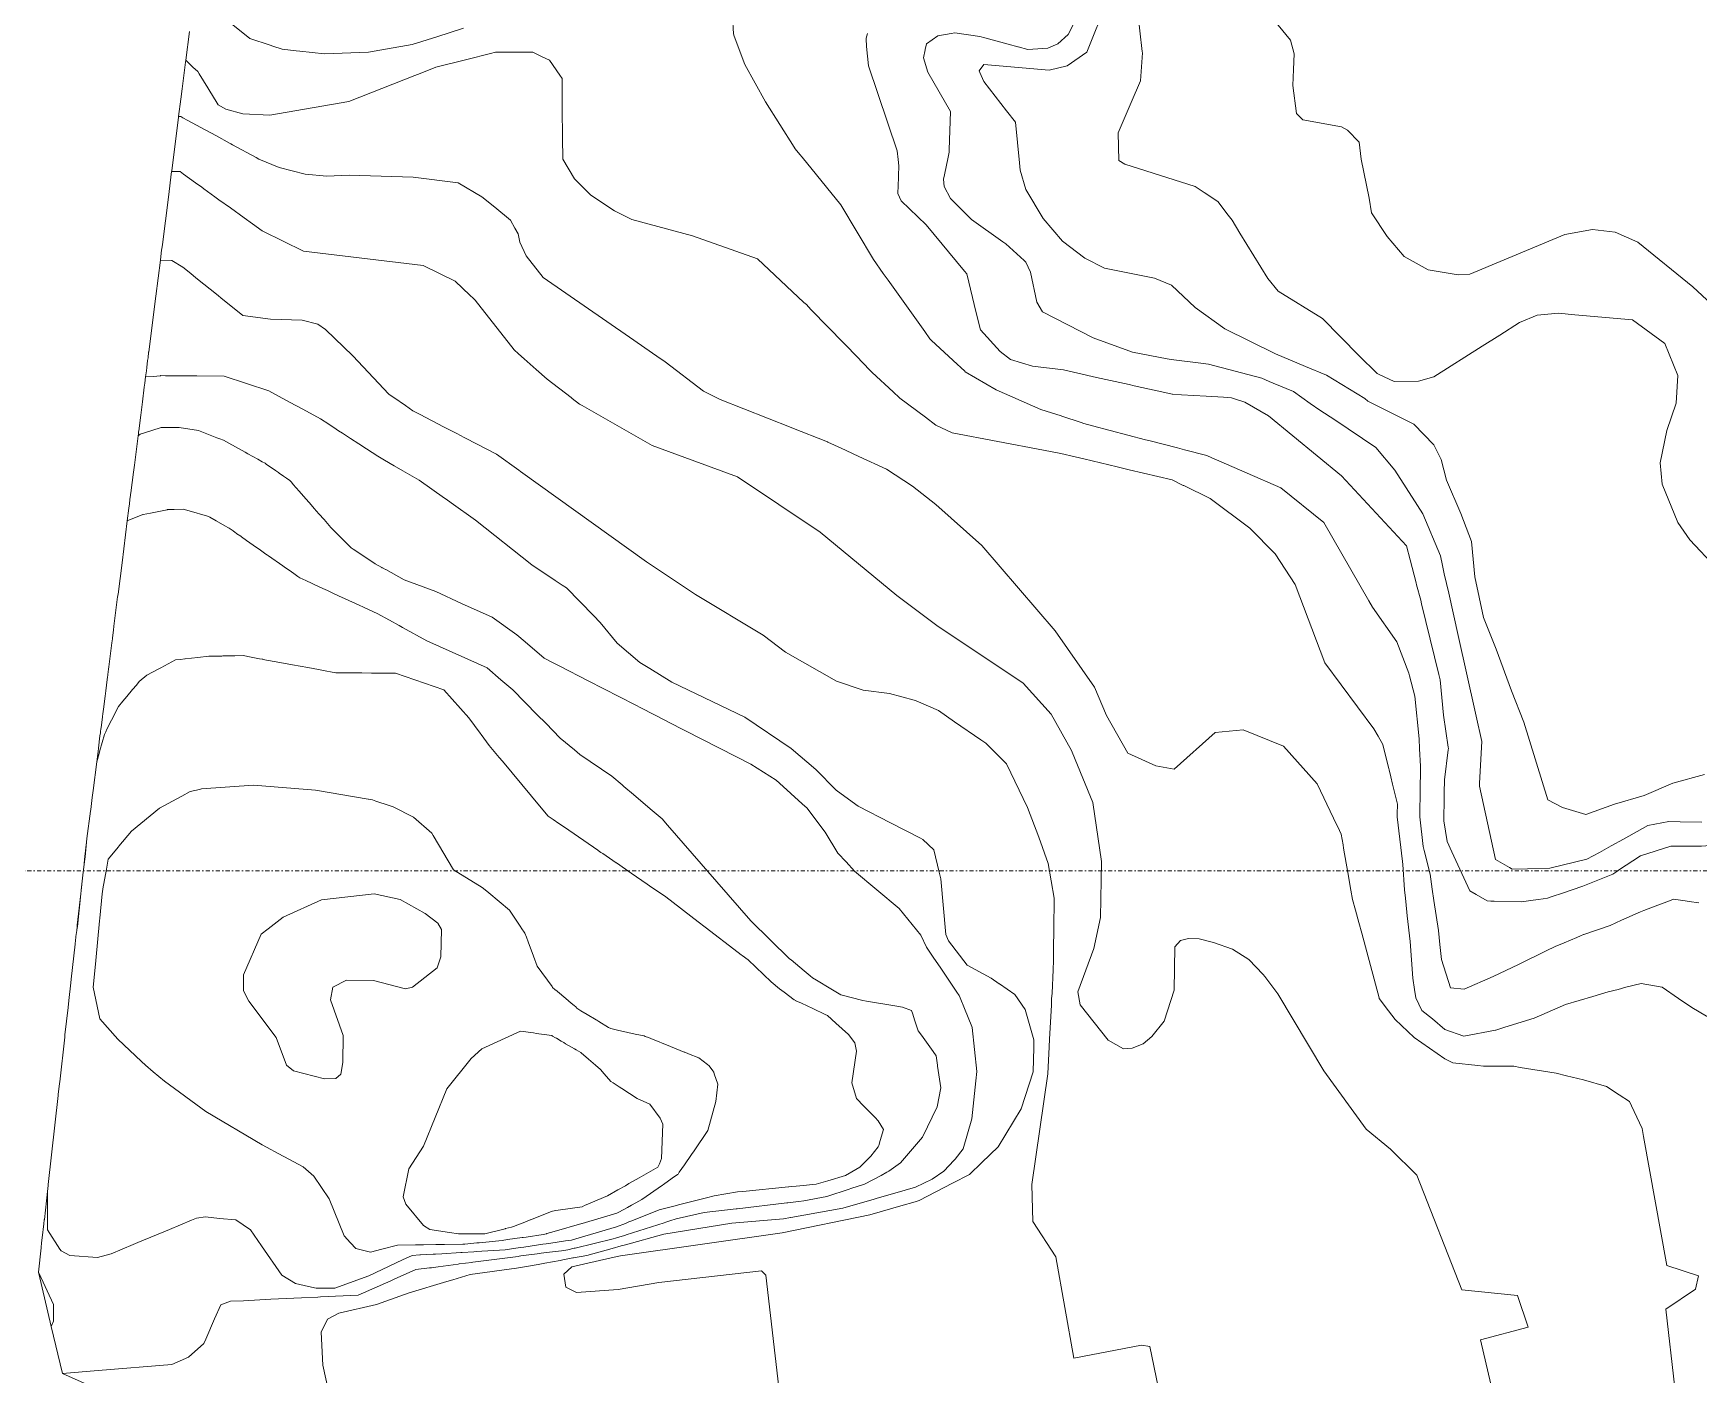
# Model space of a CAD drawing. Header units: metres. Extents: x -436 to 259, y -222 to 285.
# Drawn here: x -370.6 to -241.2, y -5.9 to 98.2 of the extents above; entities that cross this region are included whole.
import ezdxf

# ---------------------------------------------------------------- set-up
doc = ezdxf.new("R2010")
doc.units = ezdxf.units.M
doc.header["$MEASUREMENT"] = 0
doc.linetypes.add('Punto & Rayas', pattern=[0.670278, 0.3175, -0.176389, 0, -0.176389])
doc.layers.add('Marcador - Secciones', color=7, linetype='Continuous')
doc.layers.add('Nuevo_Estructura - Carga', color=7, linetype='Continuous')
doc.layers.add('Marcador - Secciones_Pluma_Nº__85', color=7, linetype='Continuous', lineweight=20, true_color=0x80c2ff)
doc.layers.add('Nuevo_Estructura - Carga_Pluma_Nº__89', color=7, linetype='Continuous', lineweight=20, true_color=0x71cebe)

# ---------------------------------------------------------------- blocks, each defined once
blk = doc.blocks.new('Forma_1')
at = {"layer": 'Nuevo_Estructura - Carga_Pluma_Nº__89', "color": 123, "linetype": 'Continuous', "lineweight": 20, "true_color": 0x71cebe, "flags": 128}
for points in [[(-365.34, 44.17), (-365.3, 44.51), (-365.24, 44.95), (-365.22, 45.11), (-365.21, 45.21), (-365.2, 45.32), (-365.19, 45.35), (-365.19, 45.37), (-365.14, 45.73), (-365.01, 46.75), (-364.96, 47.17), (-364.91, 47.6), (-364.88, 47.84), (-364.83, 48.22), (-364.81, 48.37), (-364.77, 48.69), (-364.75, 48.8), (-364.75, 48.85), (-364.72, 49.04), (-364.49, 50.88), (-364.45, 51.19), (-364.45, 51.23), (-364.44, 51.27), (-364.36, 51.88), (-364.33, 52.18), (-364.04, 54.46), (-364.03, 54.54), (-364.02, 54.6), (-364.01, 54.67), (-363.7, 57.1), (-363.29, 60.37), (-363.16, 61.36), (-363.12, 61.69), (-363.12, 61.7), (-363.08, 62.03), (-363.04, 62.36), (-363.03, 62.42), (-363.01, 62.54), (-362.81, 64.16), (-362.74, 64.68), (-362.45, 66.98), (-362.43, 67.13), (-362.42, 67.19), (-362.41, 67.27), (-362.4, 67.37), (-362.25, 68.57), (-362.12, 69.6), (-361.97, 70.75), (-361.93, 71.06), (-361.87, 71.54), (-361.81, 72.03), (-361.78, 72.28), (-361.71, 72.81), (-361.68, 73.03), (-361.63, 73.48), (-361.62, 73.5), (-361.07, 77.82), (-360.72, 80.62), (-360.62, 81.42), (-360.62, 81.42), (-360.61, 81.5), (-360.56, 81.84), (-360.1, 85.5), (-359.85, 87.5), (-359.84, 87.56), (-359.31, 91.72), (-359.31, 91.77), (-359.13, 93.13), (-359.03, 93.92), (-358.77, 95.99), (-358.75, 96.14), (-358.45, 98.37)], [(-300.34, 98.04), (-299.29, 98.21), (-299.01, 98.26), (-297.08, 97.99), (-296.68, 97.88), (-294.87, 97.38), (-294.12, 97.18), (-294.09, 97.17), (-293.34, 96.97), (-291.78, 97.07), (-291.02, 97.41), (-290.2, 98.13), (-289.5, 99.52)], [(-288.77, 96.78), (-287.19, 100.71), (-286.89, 101.43), (-286.89, 101.44), (-286.83, 101.53), (-286.82, 101.54), (-285.63, 103.18), (-285.32, 103.48), (-283.86, 104.87), (-282.42, 106.26), (-282.27, 106.6), (-281.79, 107.71), (-281.6, 108.13), (-281.53, 108.28), (-281.34, 108.72), (-279.73, 110.45)], [(-337.18, 98.64), (-339.25, 97.97), (-341.17, 97.36), (-344.56, 96.77), (-347.96, 96.63), (-349.9, 96.84), (-350.16, 96.87), (-351.27, 97), (-351.99, 97.23), (-352.2, 97.31), (-353.78, 97.84), (-355.87, 99.52)], [(-260.5, 24.09), (-261.21, 26.3), (-261.33, 27.47), (-261.44, 28.55), (-261.81, 30.88), (-261.93, 31.76), (-262.08, 32.92), (-262.55, 34.76), (-262.63, 35.08), (-262.89, 37.39), (-262.89, 37.43), (-262.89, 37.87), (-262.87, 39.11), (-262.87, 39.42), (-262.84, 41.11), (-262.84, 41.12), (-262.85, 41.31), (-262.92, 42.66), (-262.95, 43.43), (-263.29, 46.76), (-263.7, 48.32), (-263.75, 48.53), (-264.68, 50.96), (-266.57, 53.65), (-266.86, 54.15), (-270.34, 60.23), (-273.68, 62.93), (-276.3, 64.07), (-277.9, 64.76), (-279.05, 65.26), (-279.44, 65.44), (-281.16, 65.88), (-281.72, 66.03), (-283.93, 66.6), (-284.2, 66.67), (-288.33, 67.74), (-288.99, 67.94), (-289.19, 68.01), (-290.71, 68.49), (-290.76, 68.51), (-292.34, 69.01), (-295.79, 70.55), (-298.2, 71.95), (-298.23, 71.98), (-299.15, 72.83), (-300.84, 74.4), (-300.94, 74.5), (-301.35, 75.07), (-304.19, 79.05), (-304.58, 79.59), (-305.34, 80.67), (-307.87, 84.92), (-310.88, 88.6), (-311.05, 88.82), (-311.4, 89.25), (-311.5, 89.4), (-313.73, 92.91), (-315.33, 95.8), (-316.14, 98.01), (-316.2, 98.18), (-316.29, 99.53)], [(-275.62, 102.06), (-275.57, 101.54), (-274.5, 99.59), (-272.93, 97.7)], [(-286.28, 88.35), (-286.32, 90.51), (-285.31, 92.86), (-284.59, 94.53), (-284.44, 96.71), (-284.46, 96.82), (-284.82, 100.03)], [(-303.44, 85.79), (-303.39, 87.04), (-303.38, 87.23), (-303.36, 87.86), (-303.35, 87.93), (-303.41, 88.44), (-303.49, 89.1), (-305.72, 95.71), (-305.86, 97.22), (-305.87, 97.27), (-305.91, 97.75), (-305.9, 97.79), (-305.89, 97.83), (-305.89, 97.86), (-305.8, 98.23)], [(-301.45, 96.34), (-301.32, 96.94), (-301.31, 96.98), (-301.21, 97.41)], [(-301.21, 97.41), (-300.34, 98.04)], [(-272.93, 97.7), (-272.65, 96.63), (-272.71, 95.41), (-272.76, 94.19), (-272.47, 92.01)], [(-356.22, 92.68), (-356.75, 93.54), (-356.81, 93.62), (-357.04, 94), (-357.71, 95.09), (-357.82, 95.27), (-358.19, 95.61), (-358.75, 96.14)], [(-331.8, 96.77), (-332, 96.77), (-332.04, 96.77), (-334.7, 96.76), (-335.07, 96.66), (-336.91, 96.2), (-337.11, 96.15), (-339.32, 95.59), (-340.53, 95.11), (-340.95, 94.95), (-346.08, 92.94), (-352.23, 91.87), (-354.32, 91.97), (-355.63, 92.33), (-356.22, 92.68)], [(-330.49, 96.14), (-331.07, 96.41), (-331.8, 96.77)], [(-329.52, 94.73), (-329.7, 94.98), (-330.49, 96.14)], [(-299.36, 92.16), (-301.11, 95.22), (-301.45, 96.34)], [(-297.12, 95.33), (-296.75, 95.81)], [(-296.75, 95.81), (-291.69, 95.37), (-290.29, 95.71), (-288.77, 96.78)], [(-329.47, 88.46), (-329.49, 90.15), (-329.49, 90.58), (-329.5, 91.92), (-329.52, 94.18), (-329.52, 94.73)], [(-294.3, 91.32), (-295, 92.21), (-296.77, 94.48), (-297.06, 95.18), (-297.12, 95.33)], [(-292.21, 76.61), (-292.63, 77.36), (-293.13, 79.68), (-293.49, 80.47), (-293.63, 80.59), (-295.06, 81.88), (-295.06, 81.89), (-295.21, 81.99), (-295.27, 82.03), (-297.71, 83.76), (-299.36, 85.41), (-299.84, 86.33), (-299.88, 86.91), (-299.82, 87.24), (-299.54, 88.62), (-299.46, 89.01), (-299.46, 89.18), (-299.36, 92.16)], [(-272.47, 92.01), (-271.99, 91.5)], [(-285.57, 42.33), (-287.22, 45.25), (-288.15, 47.44), (-291.22, 51.83), (-296.92, 58.44), (-300.49, 61.64), (-302.3, 63.07), (-304.33, 64.38), (-306.46, 65.37), (-307.44, 65.82), (-307.83, 66), (-308.88, 66.49), (-308.89, 66.5), (-311.67, 67.59), (-311.72, 67.61), (-317.24, 69.78), (-318.53, 70.45), (-321.5, 72.71), (-322.15, 73.16), (-324.29, 74.63), (-330.99, 79.26), (-332.3, 80.94), (-332.81, 82.01), (-332.93, 82.65), (-333.19, 83.11), (-333.53, 83.72), (-334.75, 84.72), (-335.74, 85.54), (-337.59, 86.63), (-341.08, 87.05), (-346.05, 87.22), (-347.78, 87.14), (-349.48, 87.3), (-351.5, 87.82), (-353.06, 88.47), (-353.29, 88.59), (-355.12, 89.58), (-355.25, 89.65), (-355.36, 89.71), (-356.37, 90.26), (-357.24, 90.73), (-358.59, 91.46), (-358.97, 91.67), (-359.13, 91.76), (-359.31, 91.77)], [(-282.17, 78.68), (-283.51, 79.22), (-287.38, 80), (-288.92, 80.77), (-290.65, 82.1), (-292.14, 83.85), (-293.5, 86.11), (-293.93, 87.6), (-293.99, 88.18), (-294.3, 91.32)], [(-271.99, 91.5), (-268.98, 90.97), (-268.5, 90.72), (-267.6, 89.79)], [(-267.6, 89.79), (-267.45, 88.46), (-266.83, 85.44), (-266.64, 84.3), (-265.42, 82.46), (-264.1, 80.89), (-262.24, 79.87), (-259.92, 79.47), (-259.01, 79.53), (-251.64, 82.6), (-249.49, 82.99), (-247.73, 82.8), (-245.97, 82.02), (-241.68, 78.54), (-238.1, 75.21)], [(-259.48, 20.34), (-260.95, 20.85), (-261.92, 21.68), (-262.73, 22.34), (-263.21, 23.33), (-263.31, 23.97), (-263.43, 24.86), (-263.54, 26.28), (-263.65, 27.7), (-263.87, 29.69), (-263.9, 29.98), (-264.01, 31.06), (-264.08, 31.7), (-264.22, 33.67), (-264.25, 33.92), (-264.65, 37.38), (-264.65, 37.39), (-264.65, 37.47), (-264.65, 37.59), (-264.63, 38.36), (-265.01, 39.91), (-265.15, 40.49), (-265.28, 41.03), (-265.31, 41.14), (-265.71, 42.77), (-265.76, 43), (-266.14, 43.64), (-266.47, 44.22), (-270.26, 49.35), (-272.58, 55.43), (-274.14, 57.8), (-276.11, 59.81), (-279.17, 62.11), (-281.22, 63.1), (-281.27, 63.12), (-282.12, 63.54), (-285.48, 64.33), (-286.4, 64.55), (-288.98, 65.17), (-289.34, 65.25), (-289.66, 65.33), (-290.78, 65.6), (-292.12, 65.85), (-299.22, 67.21), (-300.48, 67.81), (-301.3, 68.42), (-303.28, 69.89), (-303.31, 69.92), (-303.81, 70.38), (-304.46, 70.99), (-304.78, 71.28), (-305.43, 71.89), (-306.31, 72.79), (-306.48, 72.97), (-308.86, 75.42), (-310.19, 76.79), (-310.54, 77.16), (-310.73, 77.33), (-314.35, 80.72), (-319.4, 82.49), (-324.09, 83.76), (-325.45, 84.44), (-327.29, 85.66), (-328.55, 86.92), (-329.47, 88.46)], [(-264.89, 71.19), (-266.04, 71.72), (-266.2, 71.8), (-267.62, 73.22), (-270.45, 76.08), (-273.89, 78.2), (-274.71, 79.2), (-276.88, 82.72), (-277.48, 83.71), (-277.79, 84.1), (-278.59, 85.17), (-279.64, 85.87), (-280.34, 86.34), (-285.8, 88.07), (-286.28, 88.35)], [(-359.19, 87.5), (-359.84, 87.5), (-359.85, 87.5)], [(-289.46, 23.78), (-288.21, 27.14), (-287.69, 29.55), (-287.62, 33.9), (-288.28, 38.5), (-289.67, 41.83), (-289.95, 42.52), (-291.53, 45.34), (-293.7, 47.76), (-300.41, 52.24), (-303.51, 54.58), (-309.47, 59.5), (-315.9, 63.79), (-322.53, 66.22), (-327.96, 69.32), (-328.16, 69.44), (-328.73, 69.87), (-328.82, 69.94), (-330.67, 71.36), (-331.52, 72.11), (-332.47, 72.96), (-332.9, 73.34), (-333.23, 73.64), (-336.28, 77.51), (-336.41, 77.63), (-336.69, 77.89), (-337.81, 78.97), (-340.31, 80.2), (-349.61, 81.3), (-352.77, 82.87), (-352.82, 82.9), (-353.56, 83.43), (-354.22, 83.9), (-355.28, 84.67), (-356.17, 85.31), (-356.49, 85.54), (-357.35, 86.16), (-357.51, 86.28), (-358, 86.63), (-358.92, 87.3), (-359.19, 87.5)], [(-298.09, 79.56), (-298.26, 79.75), (-301.24, 83.37), (-303.17, 85.23), (-303.44, 85.79)], [(-360.72, 80.62), (-359.83, 80.59)], [(-359.83, 80.59), (-358.98, 80.08), (-358.49, 79.68), (-357.83, 79.14), (-356.37, 77.96), (-355.87, 77.56), (-355, 76.86), (-354.32, 76.31)], [(-297.03, 75.19), (-297.36, 76.53), (-298.09, 79.56)], [(-252.95, 38.7), (-254.81, 44.72), (-255.78, 47.17), (-256.97, 50.4), (-257.95, 52.86), (-258.63, 56.03), (-258.88, 58.76), (-259.71, 60.93), (-260.83, 63.53), (-261.24, 65.12), (-261.8, 66.28), (-263.36, 67.88), (-266.94, 69.67), (-267.16, 69.88), (-270.15, 71.68), (-271.77, 72.36), (-274.1, 73.35), (-278.05, 75.28), (-280.35, 76.94), (-282.17, 78.68)], [(-257.01, 34.07), (-258.26, 39.77), (-258.25, 39.98), (-258.07, 43.22), (-258.52, 45.2), (-258.57, 45.43), (-259.92, 51.46), (-260.65, 54.74), (-260.99, 56.24), (-261.13, 56.89), (-261.3, 57.66), (-262.66, 60.91), (-263.08, 61.55), (-264.83, 64.3), (-266.32, 66.07), (-269.5, 68.2), (-270.65, 68.96), (-271.41, 69.48), (-272.71, 70.42), (-274.28, 71.07), (-274.6, 71.2), (-275.16, 71.44), (-279.31, 72.54), (-280.33, 72.66), (-281.38, 72.8), (-282.2, 72.9), (-282.53, 72.95), (-285.22, 73.48), (-288.27, 74.57), (-292.21, 76.61)], [(-246.38, 75.97), (-250.86, 76.37), (-252.13, 76.49), (-253.78, 76.35), (-255.15, 75.77), (-256.69, 74.79), (-258.05, 73.93), (-261.8, 71.56), (-262.99, 71.22), (-264.89, 71.19)], [(-354.32, 76.31), (-352.16, 76.03), (-349.71, 75.96), (-348.5, 75.64), (-347.89, 75.24), (-345.76, 73.18), (-344.17, 71.47), (-342.98, 70.21), (-342.88, 70.13), (-342.59, 69.94), (-341.69, 69.32), (-341.39, 69.11), (-341.11, 68.92), (-341.01, 68.86), (-340.55, 68.62), (-338.74, 67.68), (-337.7, 67.14), (-337.12, 66.85), (-336.96, 66.76), (-334.62, 65.55), (-332.88, 64.3), (-332.74, 64.2), (-322.96, 57.18), (-319.16, 54.64), (-313.89, 51.48), (-312.16, 50.16), (-308.21, 47.92), (-306.13, 47.21), (-304.09, 46.95), (-302.16, 46.43), (-302.01, 46.4), (-300.29, 45.63), (-299.04, 44.76), (-297, 43.36), (-296.6, 43.09), (-295, 41.5), (-293.36, 38.09), (-292.48, 35.81), (-291.77, 33.75), (-291.29, 31.05), (-291.33, 28.62), (-291.35, 27.14), (-291.36, 26.21), (-291.37, 25.5), (-291.46, 23.69), (-291.49, 23.25), (-291.51, 22.76), (-291.65, 20.12), (-291.68, 19.51), (-291.78, 17.43), (-293.03, 8.81), (-292.95, 5.96)], [(-263.93, 58.43), (-268.99, 63.86), (-274.66, 68.52), (-276.49, 69.59), (-277.21, 69.82), (-277.52, 69.93), (-278.13, 69.96), (-279.48, 70.04), (-281.41, 70.16), (-282.11, 70.2), (-282.14, 70.21), (-282.71, 70.33), (-285.08, 70.86), (-285.48, 70.95), (-288, 71.51), (-290.58, 72.09), (-292.99, 72.37), (-294.69, 72.89), (-295.5, 73.52), (-297.03, 75.19)], [(-243.85, 74.14), (-246.38, 75.97)], [(-242.84, 71.66), (-243.85, 74.14)], [(-361.87, 71.54), (-361.28, 71.59), (-360.72, 71.64), (-360.68, 71.65), (-360.33, 71.64), (-360.3, 71.64), (-359.04, 71.63), (-357.89, 71.62), (-355.77, 71.6), (-352.29, 70.46), (-350.69, 69.59), (-349.66, 69.04), (-348.29, 68.3), (-348.01, 68.11), (-347.92, 68.06), (-347.25, 67.61), (-346.88, 67.37), (-346.58, 67.18), (-346.57, 67.17), (-345.96, 66.77), (-345.31, 66.35), (-345.3, 66.34), (-344.71, 65.96), (-343.82, 65.38), (-343.31, 65.08), (-342.56, 64.65), (-341.89, 64.26), (-340.61, 63.53), (-338.65, 62.13), (-338.53, 62.04), (-338.13, 61.76), (-336.23, 60.41), (-331.87, 56.94), (-330.05, 55.74), (-329.5, 55.37), (-329.17, 55.16), (-327.08, 53.01), (-326.55, 52.47), (-325.23, 50.87), (-323.48, 49.37), (-322.71, 48.89), (-320.98, 47.84), (-315.32, 45.12), (-311.72, 42.68), (-309.81, 41.05), (-308.24, 39.45), (-306.69, 38.34), (-306.51, 38.21), (-304, 36.91), (-301.68, 35.71), (-301.49, 35.62), (-300.63, 34.82)], [(-228.05, 48.42), (-230.55, 49.28), (-233.18, 51.12), (-235.11, 53.42), (-237.16, 54.79), (-239.87, 56.71), (-241.91, 58.88), (-242.85, 60.24), (-244.08, 63.22), (-244.23, 64.88), (-243.72, 67.38), (-242.98, 69.51), (-242.84, 71.66)], [(-347.75, -1.64), (-346.85, -1.18), (-343.93, -0.51), (-341.39, 0.42), (-338.48, 1.29), (-338, 1.43), (-336.65, 1.84), (-333.05, 2.33), (-332.91, 2.35), (-332.44, 2.42), (-331.38, 2.61), (-331.25, 2.64), (-330.86, 2.71), (-329.66, 2.93), (-329.45, 2.97), (-328.67, 3.12), (-328.63, 3.12), (-327.59, 3.32), (-325.62, 3.86), (-324.92, 4.05), (-324.6, 4.14), (-321.61, 4.96), (-316.32, 5.82), (-312.32, 6.16), (-311.78, 6.25), (-311.75, 6.26), (-307.7, 6.98), (-305.27, 7.68), (-305.13, 7.73), (-302.86, 8.39), (-302.07, 8.62), (-300.77, 9.24), (-299.86, 9.87), (-299.06, 10.71), (-298.99, 10.78), (-298.37, 11.6), (-297.69, 13.92), (-297.39, 16.88), (-297.31, 17.6), (-297.66, 21.02), (-297.69, 21.09), (-298.27, 22.5), (-298.6, 23.32), (-298.67, 23.49), (-298.86, 23.77), (-300.11, 25.62), (-300.69, 26.48), (-301.21, 27.26), (-301.64, 28.2), (-303.34, 30.27), (-306.8, 33.17), (-307.46, 33.88), (-308.09, 34.56), (-309.07, 36.19), (-309.5, 36.74), (-310.49, 38.06), (-310.88, 38.4), (-312.63, 39.99), (-312.88, 40.22), (-314.85, 41.46), (-316.03, 42.06), (-321.26, 44.74), (-321.49, 44.86), (-323.35, 45.82), (-323.85, 46.07), (-327.5, 47.94), (-329.69, 49.07), (-330.15, 49.31), (-330.91, 49.7), (-332.39, 50.97), (-333.02, 51.52), (-334.95, 52.89), (-337.32, 53.96), (-339.33, 54.88), (-341.78, 55.79), (-343.22, 56.58), (-343.23, 56.58), (-343.41, 56.68), (-343.48, 56.72), (-343.53, 56.75), (-344.03, 57.03), (-345.08, 57.72), (-345.75, 58.17), (-345.9, 58.28), (-346.18, 58.55), (-347.35, 59.73), (-347.48, 59.86), (-348.01, 60.46), (-348.42, 60.92), (-348.77, 61.33), (-349.14, 61.76), (-349.17, 61.78), (-349.42, 62.08), (-349.95, 62.68), (-350.4, 63.2), (-350.54, 63.36), (-350.67, 63.51), (-350.91, 63.67), (-351.15, 63.84), (-351.49, 64.07), (-351.54, 64.11), (-351.71, 64.22), (-351.77, 64.27), (-351.97, 64.4), (-352.47, 64.75), (-352.59, 64.84), (-352.82, 64.96), (-353.16, 65.15), (-353.93, 65.57), (-354.14, 65.69), (-355.41, 66.39), (-355.81, 66.62), (-356.11, 66.73), (-356.34, 66.82), (-357.77, 67.38), (-359.26, 67.62), (-359.97, 67.62), (-360.65, 67.62), (-361.39, 67.38), (-362.28, 67.1), (-362.45, 66.98)], [(-302.38, 22.33), (-303.08, 22.6), (-303.52, 22.67), (-305.87, 23.06), (-305.88, 23.06), (-306.16, 23.11), (-307.86, 23.56), (-308.64, 24.02), (-309.75, 24.69), (-310.07, 24.88), (-310.26, 25.03), (-310.71, 25.41), (-311.73, 26.26), (-311.84, 26.36), (-314.85, 29.29), (-317.49, 32.33), (-321.33, 36.74), (-321.74, 37.22), (-322.22, 37.62), (-322.67, 38), (-323.98, 39.11), (-324.71, 39.73), (-324.86, 39.86), (-325.65, 40.54), (-328.13, 42.23), (-328.56, 42.58), (-329.66, 43.5), (-330.79, 44.64), (-331.44, 45.3), (-333.34, 47.23), (-334.27, 48.02), (-335.34, 48.95), (-336.1, 49.29), (-340.01, 51.05), (-341.92, 52.09), (-342.18, 52.23), (-342.93, 52.64), (-343.87, 53.16), (-344.83, 53.6), (-344.84, 53.61), (-344.93, 53.65), (-345.29, 53.81), (-345.57, 53.94), (-346.89, 54.55), (-347.05, 54.63), (-347.23, 54.71), (-347.79, 54.97), (-347.88, 55.01), (-348.39, 55.25), (-349.42, 55.73), (-349.89, 55.95), (-350.04, 56.05), (-350.15, 56.13), (-350.35, 56.27), (-350.54, 56.4), (-351.11, 56.8), (-351.2, 56.86), (-352.31, 57.65), (-352.4, 57.71), (-352.52, 57.79), (-352.94, 58.09), (-353.5, 58.49), (-354.02, 58.85), (-354.03, 58.85), (-354.42, 59.13), (-354.48, 59.17), (-354.77, 59.37), (-354.97, 59.52), (-355.01, 59.54), (-355.06, 59.58), (-355.38, 59.81), (-355.43, 59.83), (-355.7, 59.98), (-356.39, 60.36), (-356.89, 60.64), (-357.06, 60.74), (-358.49, 61.14), (-358.95, 61.27), (-359.66, 61.25), (-360.13, 61.24), (-360.16, 61.24), (-360.18, 61.23), (-361.22, 61.02), (-361.48, 60.97), (-362.05, 60.86), (-362.07, 60.85), (-363.29, 60.37)], [(-259.01, 31.63), (-260.42, 34.67), (-260.78, 35.46), (-261.02, 37.07), (-261, 38.88), (-261, 39.23), (-260.98, 40.24), (-260.68, 42.57), (-260.66, 42.68), (-260.68, 42.79), (-261.06, 45.27), (-261.31, 48.01), (-261.42, 48.43), (-262.76, 53.93), (-262.82, 54.21), (-263.14, 55.4), (-263.18, 55.56), (-263.65, 57.35), (-263.93, 58.43)], [(-365.66, 41.64), (-365.48, 42.3), (-365.42, 42.52), (-365.07, 43.78), (-364.96, 43.99), (-364.87, 44.18), (-364.51, 44.89), (-364.42, 45.08), (-364.38, 45.14), (-363.97, 45.96), (-363.64, 46.35), (-363.33, 46.72), (-362.88, 47.26), (-362.58, 47.61), (-362.36, 47.88), (-361.77, 48.37), (-360.85, 48.86), (-360.68, 48.95), (-359.54, 49.57), (-359.15, 49.61), (-358.82, 49.64), (-358.79, 49.65), (-357.81, 49.75), (-356.96, 49.85), (-356.94, 49.85), (-356.83, 49.85), (-356.35, 49.86), (-355.95, 49.86), (-355.86, 49.87), (-355.11, 49.88), (-354.93, 49.88), (-354.28, 49.9), (-353.67, 49.78), (-353.01, 49.66), (-352.77, 49.62), (-352.76, 49.61), (-351.43, 49.37), (-350.46, 49.19), (-349.27, 48.97), (-348.44, 48.82), (-347.8, 48.7), (-347.5, 48.64), (-347.09, 48.57), (-346.83, 48.56), (-346.76, 48.56), (-345.07, 48.55), (-344.32, 48.54), (-343.98, 48.54), (-342.45, 48.53), (-338.7, 47.23)], [(-338.7, 47.23), (-336.75, 45.06), (-335.89, 43.88), (-335.8, 43.76), (-335.17, 42.91), (-334.4, 41.99), (-334.15, 41.69), (-331.13, 38.08), (-330.59, 37.44), (-330.21, 37.17), (-329.76, 36.87), (-329.33, 36.57), (-326.73, 34.78), (-326.71, 34.77), (-326.5, 34.62), (-326.36, 34.53), (-325.31, 33.8), (-325.3, 33.8), (-324.14, 33), (-322.92, 32.16), (-322.72, 32.02), (-321.46, 31.16), (-318.95, 29.23), (-318.4, 28.81), (-315.83, 26.83), (-315.61, 26.67), (-315.53, 26.6), (-315.07, 26.26), (-313.28, 24.55), (-312.62, 24.03), (-312.28, 23.77), (-311.49, 23.17), (-311.37, 23.11), (-311.36, 23.1), (-310.93, 22.9), (-310.05, 22.48), (-309.08, 22.02), (-308.9, 21.94), (-308.26, 21.36), (-307.27, 20.48), (-306.77, 19.82)], [(-365.38, 43.89), (-365.36, 44.04)], [(-365.36, 44.06), (-365.34, 44.17)], [(-365.36, 44.04), (-365.36, 44.06)], [(-276.61, 44.13), (-278.79, 43.92)], [(-273.49, 42.87), (-276.61, 44.13)], [(-366.42, 35.69), (-366.15, 37.82), (-366.13, 37.94), (-366.01, 38.89), (-365.99, 39.06), (-365.94, 39.42), (-365.66, 41.64), (-365.58, 42.25), (-365.58, 42.27), (-365.56, 42.44), (-365.53, 42.72), (-365.41, 43.67), (-365.38, 43.89)], [(-278.79, 43.92), (-281.97, 41.07)], [(-246.61, 15.26), (-247.41, 15.78), (-248.39, 16.43), (-250.19, 16.94), (-251.49, 17.25), (-252.31, 17.46), (-255.1, 17.92), (-255.59, 18.01), (-255.9, 18.01), (-257.96, 18.02), (-258.39, 18.06), (-260.32, 18.26), (-260.95, 18.57), (-263.33, 20.23), (-264.82, 21.64), (-265.33, 22.32), (-266.04, 23.28), (-266.06, 23.33), (-267.4, 28.33), (-267.63, 29.18), (-267.89, 30.13), (-268.11, 30.96), (-268.24, 31.67), (-268.48, 33.06), (-268.81, 34.94), (-268.86, 35.21), (-269, 36.04), (-269.14, 36.32), (-269.6, 37.27), (-270.88, 39.94), (-273.49, 42.87)], [(-240.77, 40.67), (-243.24, 40), (-245.46, 39.03), (-247.77, 38.37), (-250, 37.57)], [(-281.97, 41.07), (-283.41, 41.33), (-285.57, 42.33)], [(-337.94, 33.26), (-339.53, 35.93), (-339.63, 36.1), (-341.06, 37.34), (-342.64, 38.16), (-342.96, 38.26), (-343.99, 38.6), (-344.25, 38.69), (-344.55, 38.74), (-344.59, 38.74), (-348.68, 39.45), (-353.49, 39.85), (-357.52, 39.55), (-357.68, 39.51), (-358.4, 39.34), (-359.06, 38.98), (-359.1, 38.96), (-360.79, 38.06), (-362.96, 36.27), (-363.95, 35.09), (-363.98, 35.04), (-364.78, 34.09)], [(-240.99, 36.96), (-242.68, 36.99), (-243.55, 37.01), (-245.19, 36.7), (-247.08, 35.65), (-248.03, 35.13), (-248.95, 34.62), (-249.91, 34.09), (-252.8, 33.39), (-254.53, 33.34), (-255.72, 33.31)], [(-250, 37.57), (-251.81, 38.11), (-252.95, 38.7)], [(-367.21, 28.6), (-367.16, 28.85), (-366.89, 31.41), (-366.86, 31.66), (-366.73, 32.84), (-366.73, 32.86), (-366.64, 33.7), (-366.59, 34.1), (-366.57, 34.28), (-366.45, 35.41), (-366.42, 35.69)], [(-366.6, 34.1), (-366.58, 34.28), (-366.58, 34.29), (-366.45, 35.41)], [(-229.02, 35.14), (-229.84, 35.41), (-230.66, 35.31), (-233.1, 35.04), (-233.36, 35.01), (-235.59, 35.14), (-238.33, 35.3), (-241.01, 35.09), (-243.4, 35.09), (-245.76, 34.34), (-247.45, 33.23), (-247.51, 33.19), (-247.91, 32.93), (-249.45, 32.31), (-250.24, 31.99), (-251.82, 31.45), (-252.61, 31.19), (-252.97, 31.07), (-253.3, 31.02), (-253.7, 30.96), (-255.02, 30.77), (-257.12, 30.83), (-257.39, 30.84), (-257.67, 30.85)], [(-369.94, 4.29), (-369.89, 4.67), (-369.77, 5.77), (-369.74, 6.09), (-369.73, 6.1), (-369.49, 8.28), (-369.44, 8.75), (-369.43, 8.81), (-368.66, 15.74), (-368.65, 15.8), (-368.55, 16.67), (-368.54, 16.8), (-368.15, 20.27), (-368.13, 20.44), (-367.89, 22.58), (-367.83, 23.12), (-367.68, 24.49), (-367.64, 24.78), (-367.34, 27.49), (-367.34, 27.52), (-367.25, 28.3), (-367.24, 28.35), (-367.21, 28.6), (-367.19, 28.82), (-367.18, 28.96), (-366.9, 31.4), (-366.9, 31.41), (-366.87, 31.65), (-366.87, 31.69), (-366.74, 32.86), (-366.74, 32.88), (-366.64, 33.69), (-366.64, 33.7), (-366.6, 34.1)], [(-364.78, 34.09), (-364.91, 33.32), (-365.1, 32.21), (-365.15, 31.95), (-365.24, 31.4), (-365.42, 29.52), (-365.44, 29.29), (-365.74, 26.21), (-365.79, 25.67), (-365.86, 24.92), (-365.86, 24.91), (-365.93, 24.15), (-365.41, 21.7)], [(-300.63, 34.82), (-300.22, 33.09), (-300.09, 32.55), (-299.72, 28.24), (-299.5, 27.74), (-298.04, 25.87), (-296.19, 24.86), (-295.57, 24.42), (-295.54, 24.4), (-294.36, 23.58), (-293.56, 22.41), (-292.87, 20.07), (-292.88, 19.46), (-292.92, 17.58), (-293.86, 14.7), (-295.65, 11.75), (-296.92, 10.52), (-297.88, 9.59), (-299.18, 8.92), (-301.79, 7.57), (-302.08, 7.48), (-303.2, 7.16), (-305.62, 6.46), (-312.43, 5.07), (-324.99, 3.29), (-325.7, 3.12), (-328.75, 2.42)], [(-255.72, 33.31), (-255.93, 33.43), (-257.01, 34.07)], [(-317.42, 16.61), (-317.7, 17.41), (-317.74, 17.55), (-317.82, 17.66), (-318.1, 18.05), (-318.22, 18.13), (-318.89, 18.66), (-319.69, 18.98), (-319.98, 19.09), (-320.04, 19.11), (-321.1, 19.54), (-322.62, 20.15), (-322.81, 20.23), (-323.07, 20.33), (-323.13, 20.36), (-323.83, 20.51), (-323.83, 20.51), (-324.97, 20.76), (-325.1, 20.79), (-325.73, 20.93), (-325.9, 21.02), (-326.65, 21.47), (-326.83, 21.58), (-326.87, 21.6), (-327.58, 22.02), (-328.07, 22.31), (-328.07, 22.31), (-328.13, 22.35), (-328.36, 22.53), (-328.46, 22.62), (-328.58, 22.72), (-328.8, 22.9), (-329.23, 23.27), (-329.87, 23.81), (-329.91, 23.84), (-330.07, 23.97), (-330.25, 24.13), (-330.3, 24.2), (-331.45, 25.77), (-331.74, 26.55), (-332.16, 27.67), (-332.29, 28.04), (-332.4, 28.34), (-332.51, 28.49), (-332.58, 28.6), (-332.82, 28.96), (-333.09, 29.36), (-333.61, 30.14), (-335.21, 31.47), (-335.61, 31.81), (-335.73, 31.88), (-337.94, 33.26)], [(-352.9, 28.26), (-352.35, 28.68), (-351.19, 29.58), (-348.2, 30.92), (-344.11, 31.4), (-342.09, 30.96), (-340.15, 29.87), (-339.17, 29.11), (-338.88, 28.64)], [(-257.67, 30.85), (-258.53, 31.35), (-259.01, 31.63)], [(-243.19, 30.99), (-243.51, 30.86), (-244.81, 30.37), (-245.49, 30.11), (-245.76, 30.01), (-247.22, 29.34), (-248.12, 28.93), (-250.16, 28.24), (-250.17, 28.24), (-250.41, 28.13), (-250.71, 28.01), (-251.68, 27.59), (-252.38, 27.3), (-253.08, 26.96), (-255.24, 25.91), (-257.2, 24.99), (-259.46, 24)], [(-241.21, 30.71), (-241.96, 30.81), (-242.29, 30.86), (-243.19, 30.99)], [(-338.88, 28.64), (-338.93, 26.51), (-339.22, 25.66)], [(-354.25, 23.88), (-354.25, 25.1), (-352.9, 28.26)], [(-281.93, 27.29), (-281.98, 23.91), (-282.74, 21.5), (-283.72, 20.31), (-284.37, 19.74), (-285.23, 19.4), (-285.91, 19.37)], [(-281.48, 27.78), (-281.93, 27.29)], [(-259.62, 0.65), (-263.13, 9.55), (-265.16, 11.56), (-267.07, 13.11), (-270.35, 17.66), (-273.92, 23.64), (-274.93, 24.99), (-275.07, 25.13), (-276.17, 26.29), (-277.44, 27.1), (-278.93, 27.63), (-280.03, 27.9), (-280.85, 27.92), (-281.48, 27.78)], [(-346.26, 24.68), (-347.33, 24.14)], [(-341.69, 24.02), (-344.16, 24.67), (-346.26, 24.68)], [(-339.22, 25.66), (-341.13, 24.16), (-341.69, 24.02)], [(-354.25, 23.88), (-354.1, 23.55), (-353.86, 23.06), (-351.73, 20.25), (-350.91, 18.08)], [(-347.33, 24.14), (-347.51, 23.16)], [(-289.27, 22.77), (-289.46, 23.78)], [(-259.46, 24), (-260.5, 24.09)], [(-235.76, 19.77), (-236.18, 20.17), (-237.99, 21.07), (-238.6, 21.26), (-240.63, 21.9), (-241.77, 22.57), (-242.8, 23.27), (-244.08, 24.16), (-245.69, 24.44), (-246.88, 24.14), (-247.5, 23.98), (-248.26, 23.79), (-249.46, 23.43), (-251.57, 22.81), (-254.02, 21.73), (-256.28, 21.03), (-256.99, 20.8), (-257.02, 20.8), (-259.48, 20.34)], [(-347.51, 23.16), (-346.53, 20.4), (-346.56, 18.29), (-346.71, 17.4)], [(-300.46, 18.81), (-300.7, 19.15), (-301.61, 20.42), (-301.85, 20.77), (-301.96, 21.08), (-302.14, 21.61), (-302.28, 22.04), (-302.38, 22.33)], [(-285.91, 19.37), (-287.11, 20.03), (-289.27, 22.77)], [(-365.41, 21.7), (-364.03, 20.1), (-362.18, 18.37), (-361.88, 18.1), (-361.27, 17.58), (-360.41, 16.84), (-357.18, 14.49), (-352.81, 11.9), (-351.18, 11.03), (-351.07, 10.96), (-349.63, 10.2), (-348.81, 9.48), (-347.61, 7.7), (-346.44, 4.83), (-345.95, 4.28), (-345.55, 3.85)], [(-332.74, 20.74), (-335.76, 19.35), (-336.59, 18.6), (-338.47, 16.24), (-340.28, 11.81), (-341.43, 10.04), (-341.85, 7.87)], [(-322.7, 15.06), (-323.69, 15.5), (-324.88, 16.27), (-325.08, 16.4), (-325.15, 16.45), (-325.55, 16.71), (-325.73, 16.83), (-326.25, 17.43), (-326.53, 17.76), (-326.93, 18.1), (-327.47, 18.56), (-328.03, 19.05), (-328.05, 19.07), (-328.43, 19.29), (-328.55, 19.36), (-329.24, 19.76), (-329.39, 19.85), (-329.59, 19.96), (-329.96, 20.18), (-330.04, 20.22), (-330.27, 20.35), (-330.32, 20.39), (-330.91, 20.47), (-331.32, 20.53), (-331.5, 20.56), (-331.74, 20.59), (-332.74, 20.74)], [(-306.77, 19.82), (-306.65, 19.18), (-307.02, 16.73)], [(-300.46, 18.81), (-300.36, 18.08), (-300.35, 18.02), (-300.1, 16.32), (-300.39, 14.86), (-301.52, 12.49), (-303.23, 10.51), (-304.14, 9.86), (-304.19, 9.82), (-304.28, 9.77), (-304.74, 9.53), (-306.02, 8.86), (-307.08, 8.51), (-307.23, 8.46), (-308.95, 7.89), (-310.73, 7.56), (-311.12, 7.51), (-311.35, 7.48), (-311.56, 7.46), (-311.99, 7.41), (-312.07, 7.4), (-315.93, 6.94), (-316, 6.93), (-318.48, 6.64), (-320.65, 6.16), (-321.14, 6), (-321.47, 5.89), (-321.6, 5.85), (-324.53, 4.91), (-324.65, 4.87), (-324.86, 4.81), (-325.36, 4.65), (-325.55, 4.6), (-328.5, 3.88), (-328.58, 3.87), (-329.07, 3.75), (-329.56, 3.68), (-330.72, 3.53), (-331.14, 3.48), (-331.24, 3.46), (-332.72, 3.27), (-332.86, 3.25), (-332.94, 3.24), (-336.46, 2.78), (-336.54, 2.77), (-337.5, 2.65), (-337.6, 2.63), (-339.13, 2.43), (-339.67, 2.36), (-339.82, 2.34), (-340.87, 2.21), (-342.56, 1.47), (-342.81, 1.35), (-345.35, 0.24), (-348.28, 0.09), (-348.49, 0.08), (-349.76, 0.02), (-352.13, -0.09), (-354.27, -0.2), (-355.26, -0.24), (-356.02, -0.52)], [(-347.08, 17.05), (-347.98, 17.03), (-350.37, 17.64), (-350.91, 18.08)], [(-346.71, 17.4), (-347.08, 17.05)], [(-344.39, 3.57), (-343.53, 3.79), (-342.31, 4.12), (-340.91, 4.13), (-340.33, 4.14), (-340.29, 4.14), (-339.33, 4.16), (-339.15, 4.16), (-338.64, 4.17), (-337.23, 4.18), (-337.13, 4.19), (-337.12, 4.19), (-337.07, 4.19), (-336.15, 4.28), (-335.96, 4.3), (-334.18, 4.48), (-333.75, 4.54), (-333.75, 4.54), (-332.61, 4.7), (-332.55, 4.7), (-332.3, 4.74), (-330.98, 4.93), (-330.74, 5), (-330.7, 5.01), (-330.14, 5.17), (-327.98, 5.8), (-327.97, 5.8), (-325.27, 6.59), (-325.11, 6.68), (-324.44, 7.04), (-324.13, 7.21), (-323.79, 7.39), (-323.31, 7.66), (-321.71, 8.78), (-321.65, 8.82), (-320.96, 9.31), (-320.56, 9.59), (-320.51, 9.63), (-320.41, 9.77), (-320.01, 10.36), (-319.47, 11.15), (-319.27, 11.44), (-318.19, 13.02), (-317.58, 15.28), (-317.42, 16.61)], [(-307.02, 16.73), (-306.65, 15.49)], [(-322.07, 10.17), (-321.96, 10.43), (-321.95, 10.44), (-321.79, 10.83), (-321.7, 13.5), (-321.9, 13.98), (-322.7, 15.06)], [(-306.65, 15.49), (-306.08, 14.91), (-305.21, 14.02), (-304.96, 13.77), (-304.56, 13.1)], [(-243.72, 2.53), (-245.52, 12.55), (-245.63, 13.17), (-246.46, 14.92), (-246.61, 15.26)], [(-304.56, 13.1), (-304.8, 12.23), (-304.91, 11.84), (-304.97, 11.76), (-305.54, 11.02), (-306.4, 10.16), (-307, 9.81), (-307.5, 9.52), (-308.87, 9.12), (-309.77, 8.86), (-311.06, 8.73), (-311.33, 8.7), (-311.73, 8.66), (-311.9, 8.64), (-311.93, 8.64), (-315.49, 8.29), (-315.89, 8.25), (-317.71, 7.94), (-318.3, 7.79), (-320.38, 7.26), (-320.83, 7.15), (-321.14, 7.07), (-321.26, 7.04), (-321.97, 6.86), (-324.1, 6), (-324.33, 5.91), (-324.59, 5.8), (-325.28, 5.53), (-325.28, 5.53), (-328.19, 4.68), (-328.79, 4.51), (-329.24, 4.44), (-330.38, 4.27), (-330.75, 4.22), (-331.02, 4.18), (-332.48, 3.96), (-332.77, 3.92), (-333.94, 3.75), (-336.18, 3.61), (-336.36, 3.6), (-337.29, 3.55), (-337.38, 3.54), (-338.85, 3.45), (-339.36, 3.42), (-339.51, 3.41), (-339.52, 3.41), (-340.52, 3.35), (-340.56, 3.35), (-341.16, 3.32), (-341.9, 2.97), (-343.48, 2.22), (-344.53, 1.73), (-347.18, 0.77), (-348.62, 0.77), (-349.22, 0.9), (-350.22, 1.13), (-351.29, 1.78), (-352.86, 4.05), (-353.72, 5.3), (-354.85, 6.08)], [(-341.85, 7.87), (-341.65, 7.3), (-340.28, 5.63), (-339.78, 5.34), (-338.26, 5.1), (-337.55, 5), (-336.94, 5), (-335.94, 5), (-335.53, 5), (-333.94, 5.39), (-333.91, 5.4), (-333.44, 5.52), (-333.29, 5.56), (-332.29, 5.95), (-331.99, 6.07), (-331.98, 6.08), (-330.33, 6.73), (-330.26, 6.76), (-329.99, 6.8), (-329.81, 6.82), (-327.96, 7.1), (-327.77, 7.18), (-326, 7.94), (-325.18, 8.4), (-324.59, 8.73), (-324.33, 8.89), (-323.53, 9.34), (-322.09, 10.16), (-322.07, 10.17)], [(-369.48, 5.3), (-369.48, 5.98), (-369.49, 8.28)], [(-368.43, 3.66), (-368.53, 3.8), (-369.48, 5.3)], [(-354.85, 6.08), (-356.13, 6.19), (-357.21, 6.3), (-357.92, 6.22), (-358.29, 6.06), (-360.02, 5.34), (-362.46, 4.31), (-362.83, 4.16), (-364.53, 3.45), (-365.6, 3.14), (-367.76, 3.3), (-368.43, 3.66)], [(-292.95, 5.96), (-291.16, 3.21), (-289.76, -4.67)], [(-368.33, -5.85), (-369.2, -2.2), (-370.16, 1.9), (-370.18, 1.96), (-370.19, 2.02), (-369.98, 3.91), (-369.98, 3.92), (-369.94, 4.29)], [(-345.55, 3.85), (-344.39, 3.57)], [(-370.19, 2.02), (-370.16, 1.95), (-369.01, -0.49)], [(-328.75, 2.42), (-329.39, 1.85)], [(-329.39, 1.85), (-329.23, 0.86)], [(-328.41, 0.43), (-325.15, 0.67), (-322.01, 1.2), (-314.02, 2.12)], [(-314.02, 2.12), (-313.68, 1.78)], [(-313.68, 1.78), (-312.61, -7.61)], [(-241.25, 1.72), (-243.72, 2.53)], [(-241.47, 0.7), (-241.25, 1.72)], [(-329.23, 0.86), (-328.41, 0.43)], [(-255.31, 0.21), (-259.62, 0.65)], [(-254.47, -2.26), (-255.31, 0.21)], [(-241.47, 0.7), (-243.79, -0.86)], [(-369.01, -0.49), (-369.02, -1.78), (-369.2, -2.2)], [(-368.33, -5.85), (-365.56, -5.63), (-359.83, -5.15), (-358.53, -4.58), (-357.35, -3.52), (-357.2, -3.19), (-356.51, -1.62), (-356.02, -0.52)], [(-243.09, -6.98), (-243.79, -0.86)], [(-348.23, -2.65), (-347.75, -1.64)], [(-258.18, -3.25), (-254.47, -2.26)], [(-346.26, -13.72), (-347.36, -8.63), (-348.09, -5.2), (-348.23, -2.65)], [(-289.76, -4.67), (-284.51, -3.66), (-283.86, -3.75)], [(-283.86, -3.75), (-283.21, -6.89)], [(-255.57, -12.05), (-256.58, -10.14), (-258.18, -3.25)], [(-332.39, -24.78), (-343.9, -16.73), (-344.95, -16.27), (-352.98, -12.69), (-368.33, -5.85)]]:
    blk.add_lwpolyline(points, dxfattribs=at)
blk = doc.blocks.new('Plano de Corte_1', base_point=(-434.52, 33.18))
at = {"layer": 'Marcador - Secciones_Pluma_Nº__85', "color": 151, "linetype": 'Punto & Rayas', "lineweight": 20, "true_color": 0x80c2ff}
blk.add_line((-434.22, 33.18), (167.76, 33.18), dxfattribs=at)

msp = doc.modelspace()

# ---------------------------------------------------------------- block references
at = {"layer": 'Marcador - Secciones', "color": 151, "lineweight": 20, "true_color": 0x80c2ff}
msp.add_blockref('Plano de Corte_1', (-434.52, 33.18), dxfattribs=at)
at = {"layer": 'Nuevo_Estructura - Carga', "linetype": 'Continuous', "lineweight": 0}
msp.add_blockref('Forma_1', (0, 0), dxfattribs=at)

doc.saveas('drawing.dxf')
